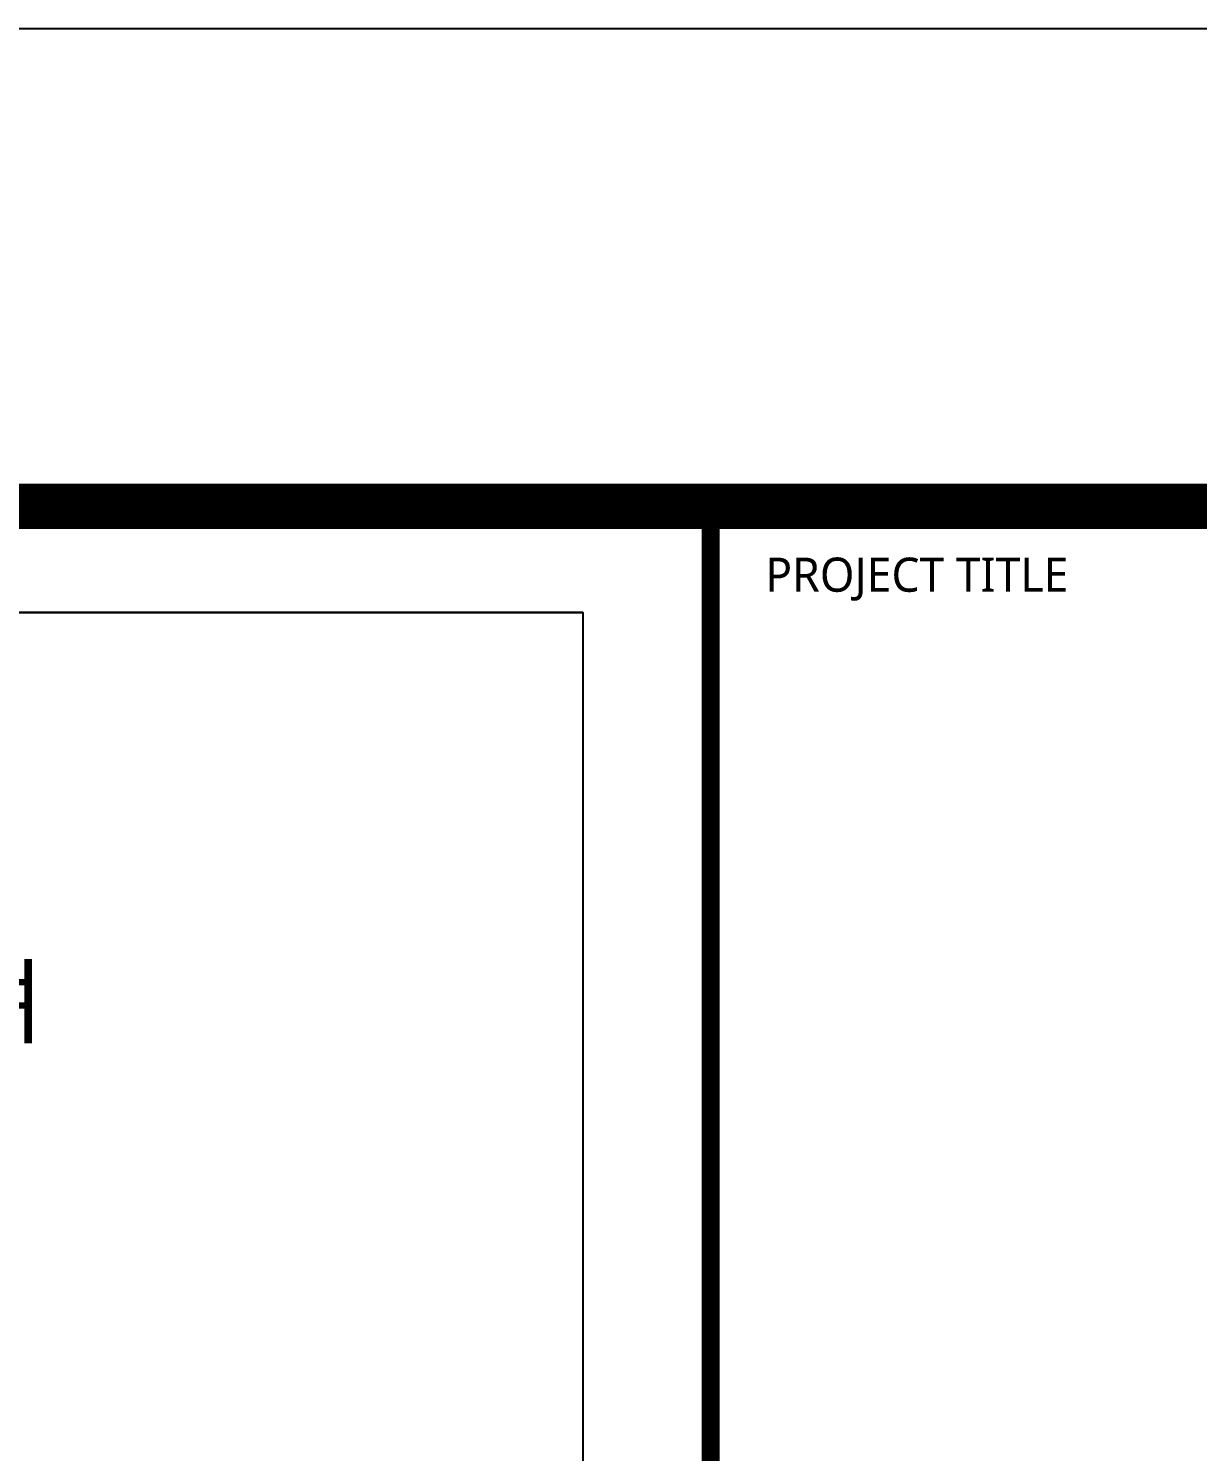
# Model space of a CAD drawing. Header units: millimetres. Extents: x 3355 to 129505, y 4600 to 34300.
# Drawn here: x 38531 to 41099, y 31174 to 34300 of the extents above; entities that cross this region are included whole.
import ezdxf
from ezdxf.enums import TextEntityAlignment as Align

# ---------------------------------------------------------------- set-up
doc = ezdxf.new("R2010")
doc.units = ezdxf.units.MM
doc.header["$LTSCALE"] = 800
doc.linetypes.add('CEN', pattern=[62, 60, -1, 0, -1])
for name, color, linetype in [('MISC', 11, 'Continuous'), ('SYM', 3, 'Continuous'), ('XR-SHEET-SHT', 5, 'Continuous'), ('XREF', 7, 'CEN')]:
    doc.layers.add(name, color=color, linetype=linetype)
doc.styles.add('GHS', font='malgun.ttf')
doc.styles.add('XR-SHEET$0$XREF-Form$0$맑은고딕', font='malgun.ttf')

# ---------------------------------------------------------------- blocks, each defined once
blk = doc.blocks.new('XR-FORM-EE', base_point=(461, 408))
at = {"layer": 'XR-SHEET-SHT', "color": 5}
blk.add_lwpolyline([(0, 118800), (168200, 118800), (168200, 0), (0, 0)], close=True, dxfattribs=at)
at = {"layer": 'XR-SHEET-SHT', "color": 5, "const_width": 400}
blk.add_lwpolyline([(9300, 114600), (163900, 114600), (163900, 4200), (9300, 4200)], close=True, dxfattribs=at)
at = {"layer": 'XR-SHEET-SHT', "color": 5, "const_width": 160}
blk.add_lwpolyline([(146700, 114600), (146700, 4200)], dxfattribs=at)
at = {"layer": 'XR-SHEET-SHT', "color": 7, "style": 'XR-SHEET$0$XREF-Form$0$맑은고딕'}
blk.add_text('PROJECT TITLE', height=300, dxfattribs=at).set_placement((147180, 114000), align=Align.MIDDLE_LEFT)

msp = doc.modelspace()

# ---------------------------------------------------------------- linework, layer by layer
at = {"layer": 'MISC'}
msp.add_lwpolyline([(39749.25786, 33017.78422), (32554.78108, 33017.78422), (32554.42456, 28704.7716), (39748.90134, 28704.7716)], close=True, dxfattribs=at)

# ---------------------------------------------------------------- next in the draw order: wipeouts: each hides what was drawn before it
msp.add_wipeout([(39749.25786, 33017.78422), (32554.78108, 33017.78422), (32554.42456, 28704.7716), (39748.90134, 28704.7716)]).dxf.layer = 'MISC'

# ---------------------------------------------------------------- next in the draw order: linework, layer by layer
at = {"layer": 'SYM'}
msp.add_lwpolyline([(34193.89268, 32629.27772), (34582.39918, 33017.78422), (39749.25786, 33017.78422), (39748.90134, 28704.7716)], dxfattribs=at)

# ---------------------------------------------------------------- next in the draw order: block references
at = {"layer": 'XREF', "xscale": 0.25, "yscale": 0.25, "zscale": 0.25}
msp.add_blockref('XR-FORM-EE', (3469.85398, 4702.54534), dxfattribs=at)

# ---------------------------------------------------------------- next in the draw order: texts
at = {"layer": 'SYM', "color": 3, "style": 'GHS'}
msp.add_text('* 기존 이설배전반 열반시 측면 보호 커버를 제거하여 시설하여야 하며', height=150, rotation=0.00000155, dxfattribs=at).set_placement((32729.56556, 32087.37222))

doc.saveas('drawing.dxf')
